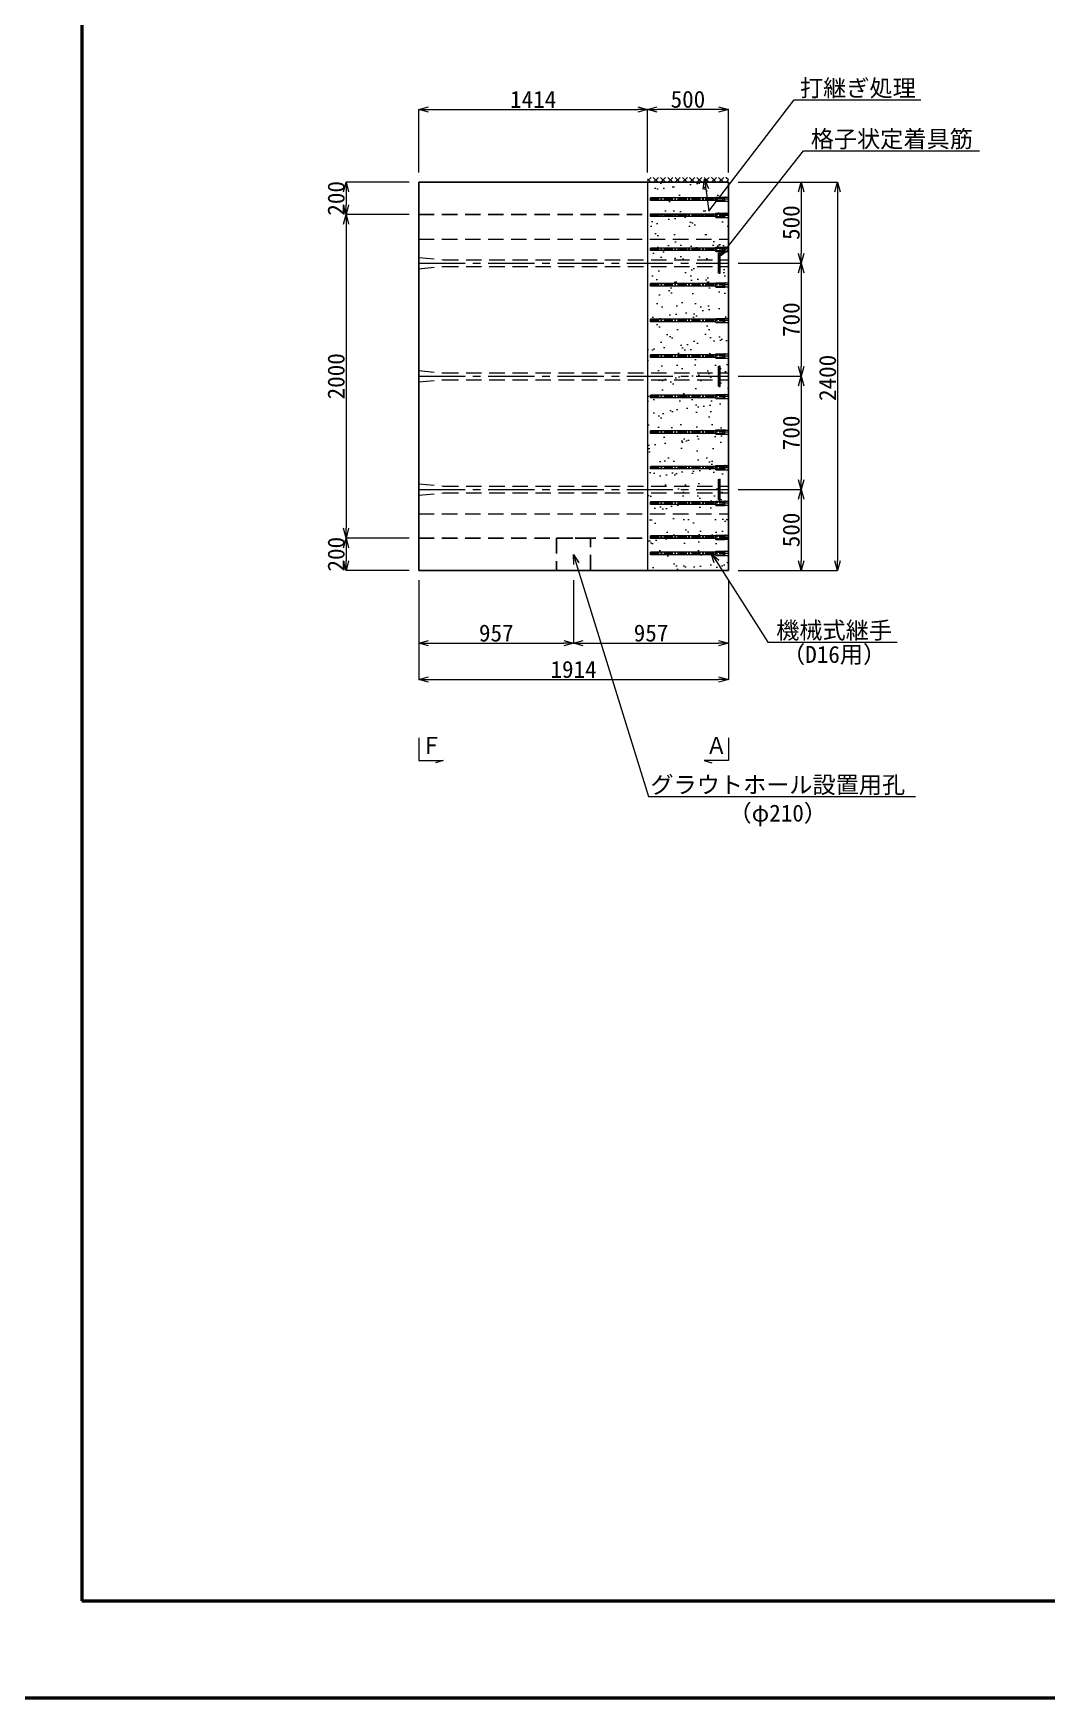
# Model space of a CAD drawing. Header units: millimetres. Extents: x 0 to 126150, y -2000 to 17820.
# Drawn here: x 25530 to 31797, y 0 to 10291 of the extents above; entities that cross this region are included whole.
import ezdxf
from ezdxf import colors
from ezdxf.entities.mleader import LeaderData, LeaderLine
from ezdxf.math import Vec2, Vec3

# ---------------------------------------------------------------- set-up
doc = ezdxf.new("R2010")
doc.units = ezdxf.units.MM
doc.header["$LTSCALE"] = 30
doc.linetypes.add('CENTER2', pattern=[28.575, 19.05, -3.175, 3.175, -3.175])
doc.linetypes.add('HIDDEN2', pattern=[4.7625, 3.175, -1.5875])
for name, color, linetype, lineweight in [('0中心線', 7, 'CENTER2', 5), ('0寸法', 7, 'Continuous', 5), ('0文字', 41, 'Continuous', 5), ('1Pca-BOX', 3, 'Continuous', 25), ('1グラウトホール', 1, 'HIDDEN2', 25), ('1シース・トランペットシース', 4, 'HIDDEN2', 13), ('1打継ぎ処理', 8, 'Continuous', 9), ('1格子状定着具筋', 240, 'Continuous', 9), ('3機械式継手', 220, 'Continuous', 13), ('D-TTL', 2, 'Continuous', 50)]:
    doc.layers.add(name, color=color, linetype=linetype, lineweight=lineweight)
doc.styles.get("Standard").update_dxf_attribs({"font": 'MS Gothic.ttf'})
doc.styles.add('寸法文字', font='MS Gothic.ttf')
doc.dimstyles.new('1／30', dxfattribs={"dimscale": 30, "dimtxt": 3.5, "dimasz": 2, "dimexe": 0, "dimexo": 2, "dimgap": 0.3, "dimtad": 1, "dimdec": 0, "dimzin": 1, "dimdsep": 46, "dimtxsty": '寸法文字', "dimblk": 'OPEN30', "dimcen": 2.5, "dimclrd": 256, "dimclre": 256, "dimclrt": 256, "dimadec": 0, "dimazin": 0, "dimtfac": 1, "dimtdec": 0, "dimtmove": 0, "dimatfit": 3, "dimldrblk": 'OPEN30', "dimfxl": 1, "dimlwd": -1, "dimlwe": -1, "dimarcsym": 0})

# ---------------------------------------------------------------- blocks, each defined once
blk = doc.blocks.new('_Open30')
at = {"color": 0, "linetype": 'ByBlock', "lineweight": -2}
for p, q in [((-1, 0.27), (0, 0)), ((0, 0), (-1, -0.27)), ((0, 0), (-1, 0))]:
    blk.add_line(p, q, dxfattribs=at)
blk = doc.blocks.new('*D265')
at = {"layer": '0寸法', "transparency": 16777216}
for p, q in [((27854, 9370), (27464, 9370)), ((27464, 9310), (27464, 9230)), ((27854, 9170), (27464, 9170))]:
    blk.add_line(p, q, dxfattribs=at)
at = {"layer": 'Defpoints', "color": 0, "transparency": 16777216}
for p in [(27914, 9370), (27464, 9170), (27914, 9170)]:
    blk.add_point(p, dxfattribs=at)
at = {"layer": '0寸法', "transparency": 16777216, "xscale": 60, "yscale": 60, "zscale": 60}
for p, rotation in [((27464, 9370), 90), ((27464, 9170), 270)]:
    blk.add_blockref('_Open30', p, dxfattribs=dict(at, rotation=rotation))
at = {"layer": '0寸法', "transparency": 16777216, "insert": (27403, 9270), "char_height": 105, "attachment_point": 5, "rotation": 90, "style": '寸法文字'}
blk.add_mtext('200', dxfattribs=at)
blk = doc.blocks.new('*D266')
at = {"layer": '0寸法', "transparency": 16777216}
for p, q in [((27854, 9170), (27464, 9170)), ((27464, 9110), (27464, 7230)), ((27854, 7170), (27464, 7170))]:
    blk.add_line(p, q, dxfattribs=at)
at = {"layer": 'Defpoints', "color": 0, "transparency": 16777216}
for p in [(27914, 9170), (27464, 7170), (27914, 7170)]:
    blk.add_point(p, dxfattribs=at)
at = {"layer": '0寸法', "transparency": 16777216, "xscale": 60, "yscale": 60, "zscale": 60}
for p, rotation in [((27464, 9170), 90), ((27464, 7170), 270)]:
    blk.add_blockref('_Open30', p, dxfattribs=dict(at, rotation=rotation))
at = {"layer": '0寸法', "transparency": 16777216, "insert": (27403, 8170), "char_height": 105, "attachment_point": 5, "rotation": 90, "style": '寸法文字'}
blk.add_mtext('2000', dxfattribs=at)
blk = doc.blocks.new('*D267')
at = {"layer": '0寸法', "transparency": 16777216}
for p, q in [((27854, 7170), (27464, 7170)), ((27464, 7110), (27464, 7030)), ((27854, 6970), (27464, 6970))]:
    blk.add_line(p, q, dxfattribs=at)
at = {"layer": 'Defpoints', "color": 0, "transparency": 16777216}
for p in [(27914, 7170), (27464, 6970), (27914, 6970)]:
    blk.add_point(p, dxfattribs=at)
at = {"layer": '0寸法', "transparency": 16777216, "xscale": 60, "yscale": 60, "zscale": 60}
for p, rotation in [((27464, 7170), 90), ((27464, 6970), 270)]:
    blk.add_blockref('_Open30', p, dxfattribs=dict(at, rotation=rotation))
at = {"layer": '0寸法', "transparency": 16777216, "insert": (27403, 7070), "char_height": 105, "attachment_point": 5, "rotation": 90, "style": '寸法文字'}
blk.add_mtext('200', dxfattribs=at)
blk = doc.blocks.new('*D268')
at = {"layer": '0寸法', "transparency": 16777216}
for p, q in [((29888, 9370), (30503, 9370)), ((30503, 9310), (30503, 7030)), ((29888, 6970), (30503, 6970))]:
    blk.add_line(p, q, dxfattribs=at)
at = {"layer": 'Defpoints', "color": 0, "transparency": 16777216}
for p in [(29828, 9370), (29828, 6970), (30503, 6970)]:
    blk.add_point(p, dxfattribs=at)
at = {"layer": '0寸法', "transparency": 16777216, "xscale": 60, "yscale": 60, "zscale": 60}
for p, rotation in [((30503, 9370), 90), ((30503, 6970), 270)]:
    blk.add_blockref('_Open30', p, dxfattribs=dict(at, rotation=rotation))
at = {"layer": '0寸法', "transparency": 16777216, "insert": (30442, 8160), "char_height": 105, "attachment_point": 5, "rotation": 90, "style": '寸法文字'}
blk.add_mtext('2400', dxfattribs=at)
blk = doc.blocks.new('*D269')
at = {"layer": '0寸法', "transparency": 16777216}
for p, q in [((29888, 9370), (30278, 9370)), ((30278, 9310), (30278, 8930)), ((29888, 8870), (30278, 8870))]:
    blk.add_line(p, q, dxfattribs=at)
at = {"layer": 'Defpoints', "color": 0, "transparency": 16777216}
for p in [(29828, 9370), (29828, 8870), (30278, 8870)]:
    blk.add_point(p, dxfattribs=at)
at = {"layer": '0寸法', "transparency": 16777216, "xscale": 60, "yscale": 60, "zscale": 60}
for p, rotation in [((30278, 9370), 90), ((30278, 8870), 270)]:
    blk.add_blockref('_Open30', p, dxfattribs=dict(at, rotation=rotation))
at = {"layer": '0寸法', "transparency": 16777216, "insert": (30217, 9120), "char_height": 105, "attachment_point": 5, "rotation": 90, "style": '寸法文字'}
blk.add_mtext('500', dxfattribs=at)
blk = doc.blocks.new('*D270')
at = {"layer": '0寸法', "transparency": 16777216}
for p, q in [((29888, 8870), (30278, 8870)), ((30278, 8810), (30278, 8230)), ((29888, 8170), (30278, 8170))]:
    blk.add_line(p, q, dxfattribs=at)
at = {"layer": 'Defpoints', "color": 0, "transparency": 16777216}
for p in [(29828, 8870), (29828, 8170), (30278, 8170)]:
    blk.add_point(p, dxfattribs=at)
at = {"layer": '0寸法', "transparency": 16777216, "xscale": 60, "yscale": 60, "zscale": 60}
for p, rotation in [((30278, 8870), 90), ((30278, 8170), 270)]:
    blk.add_blockref('_Open30', p, dxfattribs=dict(at, rotation=rotation))
at = {"layer": '0寸法', "transparency": 16777216, "insert": (30217, 8520), "char_height": 105, "attachment_point": 5, "rotation": 90, "style": '寸法文字'}
blk.add_mtext('700', dxfattribs=at)
blk = doc.blocks.new('*D271')
at = {"layer": '0寸法', "transparency": 16777216}
for p, q in [((29888, 8170), (30278, 8170)), ((30278, 8110), (30278, 7530)), ((29888, 7470), (30278, 7470))]:
    blk.add_line(p, q, dxfattribs=at)
at = {"layer": 'Defpoints', "color": 0, "transparency": 16777216}
for p in [(29828, 8170), (29828, 7470), (30278, 7470)]:
    blk.add_point(p, dxfattribs=at)
at = {"layer": '0寸法', "transparency": 16777216, "xscale": 60, "yscale": 60, "zscale": 60}
for p, rotation in [((30278, 8170), 90), ((30278, 7470), 270)]:
    blk.add_blockref('_Open30', p, dxfattribs=dict(at, rotation=rotation))
at = {"layer": '0寸法', "transparency": 16777216, "insert": (30217, 7820), "char_height": 105, "attachment_point": 5, "rotation": 90, "style": '寸法文字'}
blk.add_mtext('700', dxfattribs=at)
blk = doc.blocks.new('*D272')
at = {"layer": '0寸法', "transparency": 16777216}
for p, q in [((29888, 7470), (30278, 7470)), ((30278, 7410), (30278, 7030)), ((29888, 6970), (30278, 6970))]:
    blk.add_line(p, q, dxfattribs=at)
at = {"layer": 'Defpoints', "color": 0, "transparency": 16777216}
for p in [(29828, 7470), (29828, 6970), (30278, 6970)]:
    blk.add_point(p, dxfattribs=at)
at = {"layer": '0寸法', "transparency": 16777216, "xscale": 60, "yscale": 60, "zscale": 60}
for p, rotation in [((30278, 7470), 90), ((30278, 6970), 270)]:
    blk.add_blockref('_Open30', p, dxfattribs=dict(at, rotation=rotation))
at = {"layer": '0寸法', "transparency": 16777216, "insert": (30217, 7220), "char_height": 105, "attachment_point": 5, "rotation": 90, "style": '寸法文字'}
blk.add_mtext('500', dxfattribs=at)
blk = doc.blocks.new('*D292')
at = {"layer": '0寸法', "transparency": 16777216}
for p, q in [((29328, 9430), (29328, 9820)), ((29768, 9820), (29388, 9820)), ((29828, 9430), (29828, 9820))]:
    blk.add_line(p, q, dxfattribs=at)
at = {"layer": 'Defpoints', "color": 0, "transparency": 16777216}
for p in [(29328, 9820), (29328, 9370), (29828, 9370)]:
    blk.add_point(p, dxfattribs=at)
at = {"layer": '0寸法', "transparency": 16777216, "xscale": 60, "yscale": 60, "zscale": 60, "rotation": 180}
blk.add_blockref('_Open30', (29328, 9820), dxfattribs=at)
at = {"layer": '0寸法', "transparency": 16777216, "xscale": 60, "yscale": 60, "zscale": 60}
blk.add_blockref('_Open30', (29828, 9820), dxfattribs=at)
at = {"layer": '0寸法', "transparency": 16777216, "insert": (29578, 9882), "char_height": 105, "attachment_point": 5, "style": '寸法文字'}
blk.add_mtext('500', dxfattribs=at)
blk = doc.blocks.new('*D293')
at = {"layer": '0寸法', "transparency": 16777216}
for p, q in [((27914, 9430), (27914, 9820)), ((27974, 9820), (29268, 9820)), ((29328, 9430), (29328, 9820))]:
    blk.add_line(p, q, dxfattribs=at)
at = {"layer": 'Defpoints', "color": 0, "transparency": 16777216}
for p in [(29328, 9820), (27914, 9370), (29328, 9370)]:
    blk.add_point(p, dxfattribs=at)
at = {"layer": '0寸法', "transparency": 16777216, "xscale": 60, "yscale": 60, "zscale": 60, "rotation": 180}
blk.add_blockref('_Open30', (27914, 9820), dxfattribs=at)
at = {"layer": '0寸法', "transparency": 16777216, "xscale": 60, "yscale": 60, "zscale": 60}
blk.add_blockref('_Open30', (29328, 9820), dxfattribs=at)
at = {"layer": '0寸法', "transparency": 16777216, "insert": (28621, 9882), "char_height": 105, "attachment_point": 5, "style": '寸法文字'}
blk.add_mtext('1414', dxfattribs=at)
blk = doc.blocks.new('guritto')
for p, q in [((-60, 0), (60, 0)), ((-63, -6), (60, -6)), ((-63, -6), (-63, -12)), ((-63, -12), (60, -12))]:
    blk.add_line(p, q)
for centre in [(-60, -3), (-25, -3), (25, -3), (60, -3)]:
    blk.add_circle(centre, 3)
blk.add_arc((60, -9), 3, 270, 90)
blk = doc.blocks.new('*D300')
at = {"layer": '0寸法', "transparency": 16777216}
for p, q in [((27914, 6910), (27914, 6295)), ((29828, 6910), (29828, 6295)), ((27974, 6295), (29768, 6295))]:
    blk.add_line(p, q, dxfattribs=at)
at = {"layer": 'Defpoints', "color": 0, "transparency": 16777216}
for p in [(27914, 6970), (29828, 6970), (29828, 6295)]:
    blk.add_point(p, dxfattribs=at)
at = {"layer": '0寸法', "transparency": 16777216, "xscale": 60, "yscale": 60, "zscale": 60, "rotation": 180}
blk.add_blockref('_Open30', (27914, 6295), dxfattribs=at)
at = {"layer": '0寸法', "transparency": 16777216, "xscale": 60, "yscale": 60, "zscale": 60}
blk.add_blockref('_Open30', (29828, 6295), dxfattribs=at)
at = {"layer": '0寸法', "transparency": 16777216, "insert": (28871, 6357), "char_height": 105, "attachment_point": 5, "style": '寸法文字'}
blk.add_mtext('1914', dxfattribs=at)
blk = doc.blocks.new('*D302')
at = {"layer": '0寸法', "transparency": 16777216}
for p, q in [((28871, 6910), (28871, 6520)), ((29828, 6910), (29828, 6520)), ((28931, 6520), (29768, 6520))]:
    blk.add_line(p, q, dxfattribs=at)
at = {"layer": 'Defpoints', "color": 0, "transparency": 16777216}
for p in [(28871, 6970), (29828, 6970), (29828, 6520)]:
    blk.add_point(p, dxfattribs=at)
at = {"layer": '0寸法', "transparency": 16777216, "xscale": 60, "yscale": 60, "zscale": 60, "rotation": 180}
blk.add_blockref('_Open30', (28871, 6520), dxfattribs=at)
at = {"layer": '0寸法', "transparency": 16777216, "xscale": 60, "yscale": 60, "zscale": 60}
blk.add_blockref('_Open30', (29828, 6520), dxfattribs=at)
at = {"layer": '0寸法', "transparency": 16777216, "insert": (29350, 6582), "char_height": 105, "attachment_point": 5, "style": '寸法文字'}
blk.add_mtext('957', dxfattribs=at)
blk = doc.blocks.new('*D450')
at = {"layer": '0寸法', "transparency": 16777216}
for p, q in [((27914, 6910), (27914, 6520)), ((28871, 6910), (28871, 6520)), ((27974, 6520), (28811, 6520))]:
    blk.add_line(p, q, dxfattribs=at)
at = {"layer": 'Defpoints', "color": 0, "transparency": 16777216}
for p in [(27914, 6970), (28871, 6970), (28871, 6520)]:
    blk.add_point(p, dxfattribs=at)
at = {"layer": '0寸法', "transparency": 16777216, "xscale": 60, "yscale": 60, "zscale": 60, "rotation": 180}
blk.add_blockref('_Open30', (27914, 6520), dxfattribs=at)
at = {"layer": '0寸法', "transparency": 16777216, "xscale": 60, "yscale": 60, "zscale": 60}
blk.add_blockref('_Open30', (28871, 6520), dxfattribs=at)
at = {"layer": '0寸法', "transparency": 16777216, "insert": (28393, 6582), "char_height": 105, "attachment_point": 5, "style": '寸法文字'}
blk.add_mtext('957', dxfattribs=at)

msp = doc.modelspace()

# ---------------------------------------------------------------- hatches: boundary and pattern name
at = {"layer": '1打継ぎ処理'}
h = msp.add_hatch(dxfattribs=at)
h.set_pattern_fill('ANSI37', color=256, scale=10)
h.set_pattern_definition([(45, (13978.457, 0), (-22.45064, 22.45064), []), (135, (13978.457, 0), (-22.45064, -22.45064), [])])
h.paths.add_polyline_path([(29828.1, 9400), (29328.1, 9400), (29328.1, 9370), (29828.1, 9370)])
h = msp.add_hatch(dxfattribs=at)
h.set_pattern_fill('AR-SAND', color=256, scale=3)
h.set_pattern_definition([(37.5, (13978.46, 0), (-4.8001, 146.824), [0, -115.824, 0, -129.54, 0, -123.825]), (7.5, (13978.46, 0), (134.857, 215.0475), [0, -62.484, 0, -104.394, 0, -40.005]), (327.5, (13884.73, 0), (237.2977, 0.43116), [0, -38.1, 0, -137.16, 0, -179.07]), (317.5, (13884.73, 0), (229.067, 66.8788), [0, -19.05, 0, -89.916, 0, -102.87])])
h.paths.add_polyline_path([(29828.1, 9370), (29328.1, 9370), (29328.1, 6970), (29828.1, 6970)])

# ---------------------------------------------------------------- linework, layer by layer
at = {"layer": '0中心線', "ltscale": 0.1}
for p, q in [((29828.1, 9265), (29346.1, 9265)), ((29828.1, 9165), (29346.1, 9165)), ((29828.1, 8955), (29346.1, 8955)), ((29828.1, 8735), (29346.1, 8735)), ((29828.1, 8515), (29346.1, 8515)), ((29828.1, 8295), (29346.1, 8295)), ((29828.1, 8045), (29346.1, 8045)), ((29828.1, 7825), (29346.1, 7825)), ((29828.1, 7605), (29346.1, 7605)), ((29828.1, 7385), (29346.1, 7385)), ((29828.1, 7175), (29346.1, 7175)), ((29828.1, 7075), (29346.1, 7075))]:
    msp.add_line(p, q, dxfattribs=at)
at = {"layer": '0中心線', "ltscale": 0.5}
for p, q in [((27914.1, 8870), (29828.1, 8870)), ((27914.1, 8170), (29828.1, 8170)), ((27914.1, 7470), (29828.1, 7470))]:
    msp.add_line(p, q, dxfattribs=at)
at = {"layer": '0文字'}
for points in [[(27914.1, 5934.1), (27914.1, 5795), (28064.7, 5795), (28016.2, 5780.3)], [(29828.1, 5934.1), (29828.1, 5795), (29677.5, 5795), (29726, 5780.3)]]:
    msp.add_lwpolyline(points, dxfattribs=at)
at = {"layer": '1Pca-BOX', "linetype": 'HIDDEN2'}
for p, q in [((27914.1, 9170), (29828.1, 9170)), ((27914.1, 7170), (29828.1, 7170))]:
    msp.add_line(p, q, dxfattribs=at)
at = {"layer": '1Pca-BOX', "linetype": 'HIDDEN2', "lineweight": 9}
for p, q in [((27914.1, 9018.6), (29828.1, 9018.6)), ((27914.1, 7320), (29828.1, 7320))]:
    msp.add_line(p, q, dxfattribs=at)
at = {"layer": '1Pca-BOX'}
msp.add_lwpolyline([(27914.1, 6970), (29828.1, 6970), (29828.1, 9370), (27914.1, 9370)], close=True, dxfattribs=at)
at = {"layer": '1グラウトホール'}
msp.add_lwpolyline([(28766.1, 6970), (28976.1, 6970), (28976.1, 7170), (28766.1, 7170)], close=True, dxfattribs=at)
at = {"layer": '1シース・トランペットシース', "linetype": 'HIDDEN2'}
for p, q in [((27914.1, 8905), (28064.1, 8891)), ((28064.1, 8891), (29828.1, 8891)), ((27914.1, 8835), (28064.1, 8849)), ((28064.1, 8849), (29828.1, 8849)), ((27914.1, 8205), (28064.1, 8191)), ((27914.1, 8135), (28064.1, 8149)), ((28064.1, 8191), (29828.1, 8191)), ((28064.1, 8149), (29828.1, 8149)), ((27914.1, 7505), (28064.1, 7491)), ((27914.1, 7435), (28064.1, 7449)), ((28064.1, 7491), (29828.1, 7491)), ((28064.1, 7449), (29828.1, 7449))]:
    msp.add_line(p, q, dxfattribs=at)
at = {"layer": '1打継ぎ処理'}
msp.add_line((29328.1, 9370), (29328.1, 6970), dxfattribs=at)
at = {"layer": '3機械式継手'}
for p, q in [((29751.1, 9273), (29346.1, 9273)), ((29346.1, 9257), (29346.1, 9273)), ((29751.1, 9251.8), (29751.1, 9278.3)), ((29751.1, 9278.3), (29806.1, 9278.3)), ((29810.1, 9277.8), (29806.1, 9278.3)), ((29810.1, 9277.8), (29828.1, 9277.8)), ((29828.1, 9277.8), (29828.1, 9252.2)), ((29828.1, 9277.8), (29828.1, 9252.2)), ((29751.1, 9257), (29346.1, 9257)), ((29751.1, 9173), (29346.1, 9173)), ((29346.1, 9157), (29346.1, 9173)), ((29751.1, 9251.8), (29806.1, 9251.8)), ((29751.1, 9151.8), (29751.1, 9178.3)), ((29751.1, 9178.3), (29806.1, 9178.3)), ((29810.1, 9252.2), (29806.1, 9251.8)), ((29810.1, 9177.8), (29806.1, 9178.3)), ((29810.1, 9252.2), (29828.1, 9252.2)), ((29810.1, 9177.8), (29828.1, 9177.8)), ((29828.1, 9177.8), (29828.1, 9152.2)), ((29828.1, 9177.8), (29828.1, 9152.2)), ((29751.1, 9157), (29346.1, 9157)), ((29751.1, 9151.8), (29806.1, 9151.8)), ((29810.1, 9152.2), (29806.1, 9151.8)), ((29810.1, 9152.2), (29828.1, 9152.2)), ((29751.1, 8963), (29346.1, 8963)), ((29346.1, 8947), (29346.1, 8963)), ((29751.1, 8941.8), (29751.1, 8968.3)), ((29751.1, 8968.3), (29806.1, 8968.3)), ((29810.1, 8967.8), (29806.1, 8968.3)), ((29810.1, 8967.8), (29828.1, 8967.8)), ((29828.1, 8967.8), (29828.1, 8942.2)), ((29828.1, 8967.8), (29828.1, 8942.2)), ((29751.1, 8947), (29346.1, 8947)), ((29751.1, 8941.8), (29806.1, 8941.8)), ((29810.1, 8942.2), (29806.1, 8941.8)), ((29810.1, 8942.2), (29828.1, 8942.2)), ((29751.1, 8721.8), (29751.1, 8748.3)), ((29751.1, 8748.3), (29806.1, 8748.3)), ((29810.1, 8747.8), (29806.1, 8748.3)), ((29810.1, 8747.8), (29828.1, 8747.8)), ((29828.1, 8747.8), (29828.1, 8722.2)), ((29828.1, 8747.8), (29828.1, 8722.2)), ((29751.1, 8743), (29346.1, 8743)), ((29346.1, 8727), (29346.1, 8743)), ((29751.1, 8727), (29346.1, 8727)), ((29751.1, 8721.8), (29806.1, 8721.8)), ((29810.1, 8722.2), (29806.1, 8721.8)), ((29810.1, 8722.2), (29828.1, 8722.2)), ((29751.1, 8523), (29346.1, 8523)), ((29346.1, 8507), (29346.1, 8523)), ((29751.1, 8507), (29346.1, 8507)), ((29751.1, 8501.8), (29751.1, 8528.3)), ((29751.1, 8528.3), (29806.1, 8528.3)), ((29751.1, 8501.8), (29806.1, 8501.8)), ((29810.1, 8527.8), (29806.1, 8528.3)), ((29810.1, 8502.2), (29806.1, 8501.8)), ((29810.1, 8527.8), (29828.1, 8527.8)), ((29810.1, 8502.2), (29828.1, 8502.2)), ((29828.1, 8527.8), (29828.1, 8502.2)), ((29828.1, 8527.8), (29828.1, 8502.2)), ((29751.1, 8303), (29346.1, 8303)), ((29346.1, 8287), (29346.1, 8303)), ((29751.1, 8287), (29346.1, 8287)), ((29751.1, 8281.8), (29751.1, 8308.3)), ((29751.1, 8308.3), (29806.1, 8308.3)), ((29751.1, 8281.8), (29806.1, 8281.8)), ((29810.1, 8307.8), (29806.1, 8308.3)), ((29810.1, 8282.2), (29806.1, 8281.8)), ((29810.1, 8307.8), (29828.1, 8307.8)), ((29810.1, 8282.2), (29828.1, 8282.2)), ((29828.1, 8307.8), (29828.1, 8282.2)), ((29828.1, 8307.8), (29828.1, 8282.2)), ((29751.1, 8053), (29346.1, 8053)), ((29346.1, 8037), (29346.1, 8053)), ((29751.1, 8037), (29346.1, 8037)), ((29751.1, 8031.7), (29751.1, 8058.2)), ((29751.1, 8058.2), (29806.1, 8058.2)), ((29751.1, 8031.7), (29806.1, 8031.7)), ((29810.1, 8057.7), (29806.1, 8058.2)), ((29810.1, 8032.2), (29806.1, 8031.7)), ((29810.1, 8057.7), (29828.1, 8057.7)), ((29810.1, 8032.2), (29828.1, 8032.2)), ((29828.1, 8057.7), (29828.1, 8032.2)), ((29828.1, 8057.7), (29828.1, 8032.2)), ((29751.1, 7833), (29346.1, 7833)), ((29346.1, 7817), (29346.1, 7833)), ((29751.1, 7811.7), (29751.1, 7838.2)), ((29751.1, 7838.2), (29806.1, 7838.2)), ((29810.1, 7837.7), (29806.1, 7838.2)), ((29810.1, 7837.7), (29828.1, 7837.7)), ((29828.1, 7837.7), (29828.1, 7812.2)), ((29828.1, 7837.7), (29828.1, 7812.2)), ((29751.1, 7817), (29346.1, 7817)), ((29751.1, 7811.7), (29806.1, 7811.7)), ((29810.1, 7812.2), (29806.1, 7811.7)), ((29810.1, 7812.2), (29828.1, 7812.2)), ((29751.1, 7591.7), (29751.1, 7618.2)), ((29751.1, 7618.2), (29806.1, 7618.2)), ((29810.1, 7617.7), (29806.1, 7618.2)), ((29810.1, 7617.7), (29828.1, 7617.7)), ((29828.1, 7617.7), (29828.1, 7592.2)), ((29828.1, 7617.7), (29828.1, 7592.2)), ((29751.1, 7613), (29346.1, 7613)), ((29346.1, 7597), (29346.1, 7613)), ((29751.1, 7597), (29346.1, 7597)), ((29751.1, 7591.7), (29806.1, 7591.7)), ((29810.1, 7592.2), (29806.1, 7591.7)), ((29810.1, 7592.2), (29828.1, 7592.2)), ((29751.1, 7393), (29346.1, 7393)), ((29346.1, 7377), (29346.1, 7393)), ((29751.1, 7377), (29346.1, 7377)), ((29751.1, 7371.8), (29751.1, 7398.3)), ((29751.1, 7398.3), (29806.1, 7398.3)), ((29751.1, 7371.8), (29806.1, 7371.8)), ((29810.1, 7397.8), (29806.1, 7398.3)), ((29810.1, 7372.2), (29806.1, 7371.8)), ((29810.1, 7397.8), (29828.1, 7397.8)), ((29810.1, 7372.2), (29828.1, 7372.2)), ((29828.1, 7397.8), (29828.1, 7372.2)), ((29828.1, 7397.8), (29828.1, 7372.2)), ((29751.1, 7183), (29346.1, 7183)), ((29346.1, 7167), (29346.1, 7183)), ((29751.1, 7167), (29346.1, 7167)), ((29751.1, 7161.8), (29751.1, 7188.3)), ((29751.1, 7188.3), (29806.1, 7188.3)), ((29751.1, 7161.8), (29806.1, 7161.8)), ((29810.1, 7187.8), (29806.1, 7188.3)), ((29810.1, 7162.2), (29806.1, 7161.8)), ((29810.1, 7187.8), (29828.1, 7187.8)), ((29810.1, 7162.2), (29828.1, 7162.2)), ((29828.1, 7187.8), (29828.1, 7162.2)), ((29828.1, 7187.8), (29828.1, 7162.2)), ((29751.1, 7083), (29346.1, 7083)), ((29346.1, 7067), (29346.1, 7083)), ((29751.1, 7067), (29346.1, 7067)), ((29751.1, 7061.8), (29751.1, 7088.3)), ((29751.1, 7088.3), (29806.1, 7088.3)), ((29751.1, 7061.8), (29806.1, 7061.8)), ((29810.1, 7087.8), (29806.1, 7088.3)), ((29810.1, 7062.2), (29806.1, 7061.8)), ((29810.1, 7087.8), (29828.1, 7087.8)), ((29810.1, 7062.2), (29828.1, 7062.2)), ((29828.1, 7087.8), (29828.1, 7062.2)), ((29828.1, 7087.8), (29828.1, 7062.2))]:
    msp.add_line(p, q, dxfattribs=at)
at = {"layer": '3機械式継手', "linetype": 'HIDDEN2', "ltscale": 0.6}
for p, q in [((29751.1, 9273), (29828.1, 9273)), ((29796.1, 9257), (29796.1, 9273)), ((29807.1, 9257), (29807.1, 9273)), ((29751.1, 9257), (29828.1, 9257)), ((29751.1, 9173), (29828.1, 9173)), ((29796.1, 9157), (29796.1, 9173)), ((29807.1, 9157), (29807.1, 9173)), ((29751.1, 9157), (29828.1, 9157)), ((29751.1, 8963), (29828.1, 8963)), ((29796.1, 8947), (29796.1, 8963)), ((29807.1, 8947), (29807.1, 8963)), ((29751.1, 8947), (29828.1, 8947)), ((29751.1, 8743), (29828.1, 8743)), ((29751.1, 8727), (29828.1, 8727)), ((29796.1, 8727), (29796.1, 8743)), ((29807.1, 8727), (29807.1, 8743)), ((29751.1, 8523), (29828.1, 8523)), ((29751.1, 8507), (29828.1, 8507)), ((29796.1, 8507), (29796.1, 8523)), ((29807.1, 8507), (29807.1, 8523)), ((29751.1, 8303), (29828.1, 8303)), ((29751.1, 8287), (29828.1, 8287)), ((29796.1, 8287), (29796.1, 8303)), ((29807.1, 8287), (29807.1, 8303)), ((29751.1, 8053), (29828.1, 8053)), ((29751.1, 8037), (29828.1, 8037)), ((29796.1, 8037), (29796.1, 8053)), ((29807.1, 8037), (29807.1, 8053)), ((29751.1, 7833), (29828.1, 7833)), ((29796.1, 7817), (29796.1, 7833)), ((29807.1, 7817), (29807.1, 7833)), ((29751.1, 7817), (29828.1, 7817)), ((29751.1, 7613), (29828.1, 7613)), ((29751.1, 7597), (29828.1, 7597)), ((29796.1, 7597), (29796.1, 7613)), ((29807.1, 7597), (29807.1, 7613)), ((29751.1, 7393), (29828.1, 7393)), ((29751.1, 7377), (29828.1, 7377)), ((29796.1, 7377), (29796.1, 7393)), ((29807.1, 7377), (29807.1, 7393)), ((29751.1, 7183), (29828.1, 7183)), ((29751.1, 7167), (29828.1, 7167)), ((29796.1, 7167), (29796.1, 7183)), ((29807.1, 7167), (29807.1, 7183)), ((29751.1, 7083), (29828.1, 7083)), ((29751.1, 7067), (29828.1, 7067)), ((29796.1, 7067), (29796.1, 7083)), ((29807.1, 7067), (29807.1, 7083))]:
    msp.add_line(p, q, dxfattribs=at)
at = {"layer": 'D-TTL'}
for points in [[(25230, 0), (50460, 0), (50460, 17820), (25230, 17820)], [(25830, 600), (49860, 600), (49860, 17220), (25830, 17220)]]:
    msp.add_lwpolyline(points, close=True, dxfattribs=at)

# ---------------------------------------------------------------- block references
at = {"layer": '1格子状定着具筋', "rotation": 90.00000000000001}
for p in [(29766.1, 8870), (29766.1, 8170), (29766.1, 7470)]:
    msp.add_blockref('guritto', p, dxfattribs=at)

# ---------------------------------------------------------------- texts
at = {"layer": '0文字', "width": 0.9}
for s, p in [('Ｆ', (27927.8, 5835.3)), ('Ａ', (29689.9, 5835.3))]:
    msp.add_text(s, height=105, dxfattribs=at).set_placement(p)

# ---------------------------------------------------------------- dimensions: what is measured, and where the dimension line sits
at = {"layer": '0寸法'}
for base, p1, p2, picture, middle in [((29328.1, 9820), (27914.1, 9370), (29328.1, 9370), '*D293', (28621.1, 9881.5)), ((29328.1, 9820), (29828.1, 9370), (29328.1, 9370), '*D292', (29578.1, 9881.5)), ((28871.1, 6520), (27914.1, 6970), (28871.1, 6970), '*D450', (28392.6, 6581.5)), ((29828.1, 6520), (28871.1, 6970), (29828.1, 6970), '*D302', (29349.6, 6581.5))]:
    dim = msp.add_linear_dim(base=base, p1=p1, p2=p2, dimstyle='1／30', dxfattribs=at)
    dim.commit()
    dim.dimension.update_dxf_attribs({"geometry": picture, "text_midpoint": middle})
for base, p1, p2, picture, middle in [((27464.1, 9170), (27914.1, 9370), (27914.1, 9170), '*D265', (27464.1, 9270)), ((30503.1, 6970), (29828.1, 9370), (29828.1, 6970), '*D268', (30503.1, 8160)), ((27464.1, 6970), (27914.1, 7170), (27914.1, 6970), '*D267', (27464.1, 7070))]:
    dim = msp.add_linear_dim(base=base, p1=p1, p2=p2, angle=90, dimstyle='1／30', dxfattribs=at)
    dim.commit()
    dim.dimension.update_dxf_attribs({"geometry": picture, "text_midpoint": middle, "dimtype": 160})
for base, p1, p2, angle, picture, middle in [((30278.1, 8870), (29828.1, 9370), (29828.1, 8870), 90, '*D269', (30216.6, 9120)), ((27464.1, 7170), (27914.1, 9170), (27914.1, 7170), 90, '*D266', (27402.6, 8170)), ((30278.1, 8170), (29828.1, 8870), (29828.1, 8170), 90, '*D270', (30216.6, 8520)), ((30278.1, 7470), (29828.1, 8170), (29828.1, 7470), 90, '*D271', (30216.6, 7820)), ((30278.1, 6970), (29828.1, 7470), (29828.1, 6970), 90, '*D272', (30216.6, 7220)), ((29828.1, 6295), (27914.1, 6970), (29828.1, 6970), 180, '*D300', (28871.1, 6356.5))]:
    dim = msp.add_linear_dim(base=base, p1=p1, p2=p2, angle=angle, dimstyle='1／30', dxfattribs=at)
    dim.commit()
    dim.dimension.update_dxf_attribs({"geometry": picture, "text_midpoint": middle})

# ---------------------------------------------------------------- leaders
at = {"layer": '0文字'}
ml = msp.add_multileader_mtext('Standard', dxfattribs=at)
ml.set_content('打継ぎ処理', color=256, style='寸法文字')
ml.set_leader_properties(color=256, linetype='ByLayer', lineweight=-1)
ml.set_arrow_properties(name='OPEN30')
ml.build(insert=Vec2(0, 0))
ml.multileader.update_dxf_attribs({"text_left_attachment_type": 6, "text_right_attachment_type": 5, "dogleg_length": 0, "arrow_head_size": 60, "scale": 30})
ctx = ml.context
ctx.base_point, ctx.scale, ctx.char_height, ctx.arrow_head_size, ctx.landing_gap_size, ctx.plane_origin = Vec3(30235.2, 9878.3), 30, 105, 60, 60, Vec3(29503.9, 10589.8)
ctx.left_attachment, ctx.right_attachment, ctx.text_align_type = 6, 5, 1
notes = []
notes.append((ctx, [(0, (1, 1, 0), (30235.2, 9878.3), (1, 0), 0, [(0, [(29680.4, 9387.7), (29707.9, 9190.5)], 0, [])])]))
ctx.mtext.insert, ctx.mtext.alignment, ctx.mtext.flow_direction = Vec3(30629.1, 10004.3), 2, 5
ml = msp.add_multileader_mtext('Standard', dxfattribs=at)
ml.set_content('格子状定着具筋', color=256, style='寸法文字')
ml.set_leader_properties(color=256, linetype='ByLayer', lineweight=-1)
ml.set_arrow_properties(name='OPEN30')
ml.build(insert=Vec2(0, 0))
ml.multileader.update_dxf_attribs({"text_left_attachment_type": 6, "text_right_attachment_type": 6, "dogleg_length": 0.5, "arrow_head_size": 60, "scale": 30})
ctx = ml.context
ctx.base_point, ctx.scale, ctx.char_height, ctx.arrow_head_size, ctx.landing_gap_size, ctx.plane_origin = Vec3(30308.6, 9563.9), 30, 105, 60, 60, Vec3(29776, 10045.1)
ctx.left_attachment, ctx.right_attachment, ctx.text_align_type = 6, 6, 1
notes.append((ctx, [(0, (1, 1, 0), (30293.6, 9563.9), (1, 0), 15, [(0, [(29778.1, 8911.9)], 0, [])])]))
ctx.mtext.insert, ctx.mtext.alignment, ctx.mtext.line_spacing_factor, ctx.mtext.flow_direction = Vec3(30838.7, 9689.9), 2, 0.85, 5
ml = msp.add_multileader_mtext('Standard', dxfattribs=at)
ml.set_content('グラウトホール設置用孔\\P（φ210）', color=256, style='寸法文字')
ml.set_leader_properties(color=256, linetype='ByLayer', lineweight=-1)
ml.set_arrow_properties(name='OPEN30')
ml.build(insert=Vec2(0, 0))
ml.multileader.update_dxf_attribs({"text_left_attachment_type": 6, "text_right_attachment_type": 5, "dogleg_length": 0, "arrow_head_size": 60, "scale": 30})
ctx = ml.context
ctx.base_point, ctx.scale, ctx.char_height, ctx.arrow_head_size, ctx.landing_gap_size, ctx.plane_origin = Vec3(29334.3, 5571), 30, 105, 60, 60, Vec3(28910.2, 6939.1)
ctx.left_attachment, ctx.right_attachment, ctx.text_align_type = 6, 5, 1
notes.append((ctx, [(0, (1, 1, 0), (29334.3, 5571), (1, 0), 0, [(0, [(28869.9, 7069.1)], 0, [])])]))
ctx.mtext.insert, ctx.mtext.alignment, ctx.mtext.flow_direction = Vec3(30133.6, 5697), 2, 5
ml = msp.add_multileader_mtext('Standard', dxfattribs=at)
ml.set_content('機械式継手\\P（D16用）', color=256, style='寸法文字')
ml.set_leader_properties(color=256, linetype='ByLayer', lineweight=-1)
ml.set_arrow_properties(name='OPEN30')
ml.build(insert=Vec2(0, 0))
ml.multileader.update_dxf_attribs({"text_left_attachment_type": 6, "text_right_attachment_type": 6, "dogleg_length": 0.5, "arrow_head_size": 60, "scale": 30})
ctx = ml.context
ctx.base_point, ctx.scale, ctx.char_height, ctx.arrow_head_size, ctx.landing_gap_size, ctx.plane_origin = Vec3(30087.9, 6525.9), 30, 105, 60, 60, Vec3(31135.4, 6275.5)
ctx.left_attachment, ctx.right_attachment, ctx.text_align_type = 6, 6, 1
notes.append((ctx, [(1, (1, 1, 0), (30072.9, 6525.9), (1, 0), 15, [(0, [(29722.4, 7075)], 0, [])])]))
ctx.mtext.insert, ctx.mtext.alignment, ctx.mtext.line_spacing_factor, ctx.mtext.flow_direction = Vec3(30482.1, 6651.9), 2, 0.85, 5
for ctx, leaders in notes:
    for number, flags, end, landing, length, lines in leaders:
        leader = LeaderData()
        leader.index, (leader.has_last_leader_line, leader.has_dogleg_vector, leader.attachment_direction) = number, flags
        leader.last_leader_point, leader.dogleg_vector, leader.dogleg_length = Vec3(end), Vec3(landing), length
        for number, points, colour, breaks in lines:
            line = LeaderLine()
            line.index, line.vertices, line.color, line.breaks = number, Vec3.list(points), colors.encode_raw_color(colour), breaks
            leader.lines.append(line)
        ctx.leaders.append(leader)

doc.saveas('drawing.dxf')
